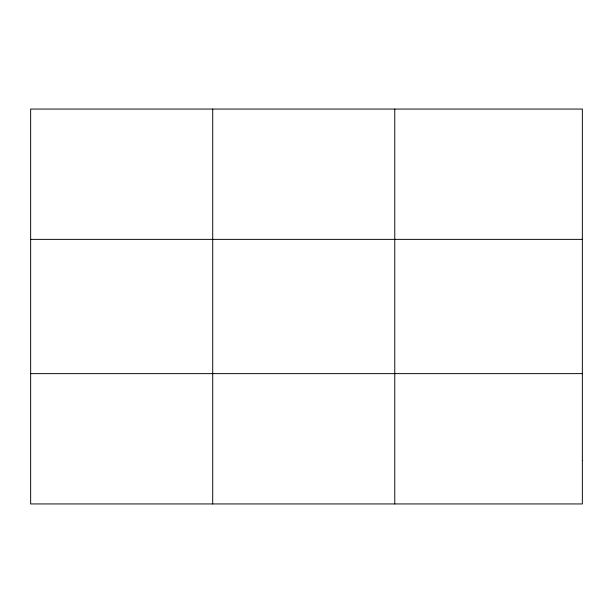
<?xml version="1.0" encoding="UTF-8"?>
<svg xmlns="http://www.w3.org/2000/svg" width="613" height="613" viewBox="0 0 613 613"><rect width="100%" height="100%" fill="white"/><g stroke="black" fill="none" stroke-linecap="round" stroke-linejoin="round"><path stroke-width="0.92" d="M212.711 503.94L212.711 109.06M394.772 503.94L394.772 109.06M30.65 239.369L582.35 239.369M30.65 373.631L582.35 373.631M582.35 460.501L582.35 503.94L30.65 503.94L30.65 109.06L582.35 109.06L582.35 460.501"/></g></svg>
